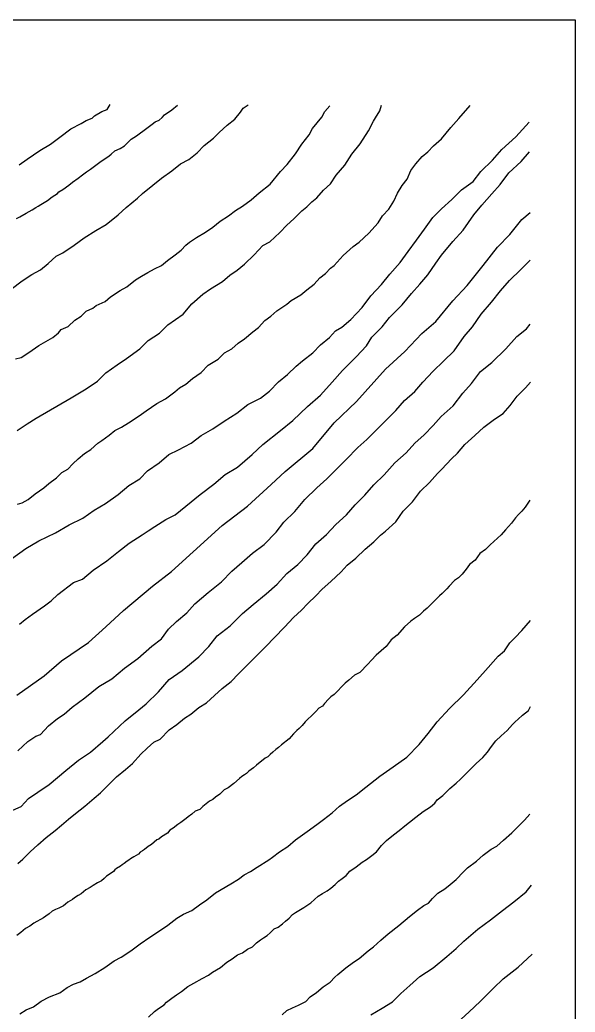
# Model space of a CAD drawing. Header units: millimetres. Extents: x 19067981 to 38137102, y 2652003 to 2652615.
# Drawn here: x 19068754.57 to 19068760.14, y 2652300.91 to 2652310.86 of the extents above; entities that cross this region are included whole.
import ezdxf

# ---------------------------------------------------------------- set-up
doc = ezdxf.new("R2010")
doc.units = ezdxf.units.MM

msp = doc.modelspace()

# ---------------------------------------------------------------- linework, layer by layer
for points in [[(19068731.6246, 2652310.8621), (19068760.1433, 2652310.8621), (19068760.1433, 2652290.6492), (19068731.6244, 2652290.6492), (19068731.6244, 2652310.862)], [(19068754.5315, 2652307.4603), (19068754.5865, 2652307.4741), (19068754.6643, 2652307.5243), (19068754.7641, 2652307.5951), (19068754.9067, 2652307.6766), (19068754.9607, 2652307.7218), (19068754.99, 2652307.7546), (19068755.0594, 2652307.7865), (19068755.126, 2652307.8494), (19068755.1877, 2652307.8905), (19068755.2396, 2652307.9409), (19068755.3055, 2652307.971), (19068755.341, 2652307.9972), (19068755.4305, 2652308.0372), (19068755.4845, 2652308.0834), (19068755.5793, 2652308.1469), (19068755.6461, 2652308.1844), (19068755.7325, 2652308.2532), (19068755.7944, 2652308.2895), (19068755.8577, 2652308.3266), (19068755.9233, 2652308.365), (19068755.9951, 2652308.3991), (19068756.0547, 2652308.4489), (19068756.1334, 2652308.5038), (19068756.1917, 2652308.553), (19068756.2385, 2652308.6018), (19068756.2755, 2652308.6321), (19068756.3459, 2652308.6793), (19068756.4346, 2652308.731), (19068756.5092, 2652308.7818), (19068756.5837, 2652308.8419), (19068756.6676, 2652308.896), (19068756.7365, 2652308.951), (19068756.8066, 2652308.9945), (19068756.894, 2652309.0571), (19068756.9759, 2652309.1267), (19068757.086, 2652309.213), (19068757.1869, 2652309.3391), (19068757.2568, 2652309.411), (19068757.3382, 2652309.5193), (19068757.403, 2652309.6163), (19068757.4756, 2652309.7077), (19068757.5106, 2652309.7734), (19068757.5553, 2652309.8294), (19068757.6017, 2652309.8874), (19068757.6336, 2652309.9422), (19068757.6819, 2652310.0002)], [(19068754.5412, 2652308.8685), (19068754.5757, 2652308.8874), (19068754.6385, 2652308.9218), (19068754.6969, 2652308.9567), (19068754.7347, 2652308.9794), (19068754.7573, 2652308.9929), (19068754.7855, 2652309.0098), (19068754.8514, 2652309.0493), (19068754.8992, 2652309.087), (19068754.9506, 2652309.1183), (19068754.966, 2652309.1383), (19068755.0063, 2652309.1606), (19068755.065, 2652309.2046), (19068755.103, 2652309.2331), (19068755.1584, 2652309.2745), (19068755.2026, 2652309.3076), (19068755.242, 2652309.3362), (19068755.2823, 2652309.3653), (19068755.336, 2652309.4041), (19068755.3902, 2652309.4433), (19068755.4551, 2652309.4872), (19068755.4697, 2652309.4985), (19068755.4884, 2652309.5145), (19068755.5269, 2652309.5474), (19068755.5795, 2652309.5727), (19068755.6222, 2652309.598), (19068755.6489, 2652309.6247), (19068755.6903, 2652309.666), (19068755.7163, 2652309.6833), (19068755.743, 2652309.6993), (19068755.8486, 2652309.7751), (19068755.9007, 2652309.8165), (19068755.9304, 2652309.8401), (19068755.9701, 2652309.8558), (19068756.0008, 2652309.8831), (19068756.0255, 2652309.9078), (19068756.0998, 2652309.9603), (19068756.1546, 2652310.0076)], [(19068754.5485, 2652306.7411), (19068754.6484, 2652306.8078), (19068754.7384, 2652306.8666), (19068755.0888, 2652307.0717), (19068755.2405, 2652307.1605), (19068755.3516, 2652307.2388), (19068755.4364, 2652307.3206), (19068755.5505, 2652307.3997), (19068755.6449, 2652307.465), (19068755.7765, 2652307.5622), (19068755.8604, 2652307.6467), (19068755.9748, 2652307.7186), (19068756.0597, 2652307.8014), (19068756.2106, 2652307.9078), (19068756.2984, 2652308.0145), (19068756.4083, 2652308.1084), (19068756.4876, 2652308.1639), (19068756.6063, 2652308.2372), (19068756.6787, 2652308.2997), (19068756.7539, 2652308.3509), (19068756.827, 2652308.4099), (19068756.9256, 2652308.5042), (19068757.0127, 2652308.5977), (19068757.0804, 2652308.6365), (19068757.1828, 2652308.73), (19068757.2533, 2652308.8017), (19068757.3233, 2652308.8654), (19068757.4012, 2652308.9461), (19068757.4518, 2652308.9865), (19068757.5033, 2652309.0372), (19068757.5511, 2652309.0761), (19068757.6212, 2652309.1536), (19068757.6892, 2652309.2173), (19068757.7457, 2652309.303), (19068757.8344, 2652309.4057), (19068757.9029, 2652309.5156), (19068757.9885, 2652309.6181), (19068758.0704, 2652309.7483), (19068758.1223, 2652309.8458), (19068758.1427, 2652309.8799), (19068758.1835, 2652309.9481), (19068758.2029, 2652310.0071)], [(19068754.5499, 2652306.0042), (19068754.598, 2652306.0164), (19068754.6561, 2652306.051), (19068754.7287, 2652306.1071), (19068754.8159, 2652306.1678), (19068754.865, 2652306.2114), (19068754.941, 2652306.2677), (19068754.9944, 2652306.3212), (19068755.056, 2652306.3545), (19068755.1072, 2652306.4069), (19068755.1579, 2652306.4589), (19068755.2223, 2652306.513), (19068755.2878, 2652306.5502), (19068755.3547, 2652306.6164), (19068755.3964, 2652306.6419), (19068755.4684, 2652306.697), (19068755.5285, 2652306.7429), (19068755.5943, 2652306.7761), (19068755.6633, 2652306.8202), (19068755.7703, 2652306.8888), (19068755.8396, 2652306.9409), (19068755.9482, 2652307.0135), (19068756.0337, 2652307.0612), (19068756.1279, 2652307.1307), (19068756.1744, 2652307.1715), (19068756.239, 2652307.2066), (19068756.3042, 2652307.264), (19068756.3918, 2652307.3243), (19068756.4639, 2652307.3986), (19068756.5615, 2652307.4571), (19068756.6271, 2652307.5206), (19068756.7, 2652307.5601), (19068756.7633, 2652307.6177), (19068756.8286, 2652307.6608), (19068756.9093, 2652307.7332), (19068756.9667, 2652307.7772), (19068757.0322, 2652307.8461), (19068757.0913, 2652307.891), (19068757.1507, 2652307.9438), (19068757.2531, 2652308.0092), (19068757.2948, 2652308.0473), (19068757.3907, 2652308.1045), (19068757.4523, 2652308.1534), (19068757.5255, 2652308.2116), (19068757.5813, 2652308.2732), (19068757.6391, 2652308.3177), (19068757.6898, 2652308.3714), (19068757.7276, 2652308.3983), (19068757.8158, 2652308.4991), (19068757.9178, 2652308.5894), (19068757.9772, 2652308.6327), (19068758.0741, 2652308.7231), (19068758.167, 2652308.8269), (19068758.2108, 2652308.8945), (19068758.2755, 2652308.9623), (19068758.3241, 2652309.0429), (19068758.3615, 2652309.1229), (19068758.4071, 2652309.1987), (19068758.457, 2652309.2645), (19068758.4956, 2652309.3499), (19068758.546, 2652309.4169), (19068758.6098, 2652309.4914), (19068758.6645, 2652309.5363), (19068758.7235, 2652309.5978), (19068758.8026, 2652309.6692), (19068758.8972, 2652309.7831), (19068758.9784, 2652309.8709), (19068759.0904, 2652310.0041)], [(19068754.5679, 2652309.4086), (19068754.649, 2652309.465), (19068754.7749, 2652309.5525), (19068754.882, 2652309.6136), (19068754.9736, 2652309.6837), (19068755.0866, 2652309.7701), (19068755.1896, 2652309.8238), (19068755.2383, 2652309.8514), (19068755.2996, 2652309.8772), (19068755.3224, 2652309.8989), (19068755.3966, 2652309.9418), (19068755.4483, 2652309.9629), (19068755.4796, 2652310.0133)], [(19068754.4889, 2652305.4558), (19068754.6327, 2652305.557), (19068754.766, 2652305.635), (19068754.9303, 2652305.7169), (19068755.0687, 2652305.7971), (19068755.2075, 2652305.8643), (19068755.3208, 2652305.9444), (19068755.4327, 2652306.0091), (19068755.5596, 2652306.1008), (19068755.6671, 2652306.1912), (19068755.7784, 2652306.2586), (19068755.8543, 2652306.3372), (19068755.9706, 2652306.4181), (19068756.0687, 2652306.5016), (19068756.1659, 2652306.5487), (19068756.2932, 2652306.6149), (19068756.3929, 2652306.6917), (19068756.5084, 2652306.7579), (19068756.6218, 2652306.8366), (19068756.7495, 2652306.9149), (19068756.8614, 2652307.0024), (19068756.9868, 2652307.0669), (19068757.0796, 2652307.136), (19068757.1679, 2652307.2293), (19068757.258, 2652307.3027), (19068757.3441, 2652307.3887), (19068757.4103, 2652307.4416), (19068757.5122, 2652307.523), (19068757.5911, 2652307.6002), (19068757.6787, 2652307.6744), (19068757.7413, 2652307.7413), (19068757.804, 2652307.7778), (19068757.8938, 2652307.855), (19068758.0079, 2652307.9778), (19068758.095, 2652308.0938), (19068758.201, 2652308.207), (19068758.2835, 2652308.3111), (19068758.3873, 2652308.428), (19068758.4684, 2652308.5381), (19068758.5531, 2652308.6531), (19068758.6331, 2652308.7618), (19068758.7174, 2652308.8782), (19068758.8014, 2652308.9662), (19068758.9082, 2652309.0588), (19068759.004, 2652309.1578), (19068759.1189, 2652309.2416), (19068759.1984, 2652309.3409), (19068759.3143, 2652309.4552), (19068759.4086, 2652309.5608), (19068759.5485, 2652309.6872), (19068759.6833, 2652309.8342)], [(19068754.5448, 2652304.0872), (19068754.8196, 2652304.2805), (19068754.9906, 2652304.4302), (19068755.2623, 2652304.6141), (19068755.437, 2652304.7725), (19068755.6137, 2652304.9349), (19068755.9032, 2652305.1792), (19068756.0936, 2652305.3266), (19068756.312, 2652305.5251), (19068756.6021, 2652305.7887), (19068756.8571, 2652305.9843), (19068757.0942, 2652306.2009), (19068757.2359, 2652306.3306), (19068757.512, 2652306.5619), (19068757.7261, 2652306.8207), (19068757.9513, 2652307.0317), (19068758.2405, 2652307.3591), (19068758.4354, 2652307.534), (19068758.6059, 2652307.7157), (19068758.7459, 2652307.8364), (19068758.9154, 2652308.0443), (19068759.0618, 2652308.1968), (19068759.2211, 2652308.3973), (19068759.3649, 2652308.5802), (19068759.4871, 2652308.7073), (19068759.6083, 2652308.8583), (19068759.6935, 2652308.9294)], [(19068754.5553, 2652303.5288), (19068754.6532, 2652303.622), (19068754.7336, 2652303.6753), (19068754.7812, 2652303.6926), (19068754.8617, 2652303.7811), (19068754.9514, 2652303.8539), (19068755.0179, 2652303.8965), (19068755.0992, 2652303.9654), (19068755.2273, 2652304.0605), (19068755.3671, 2652304.1757), (19068755.4977, 2652304.2511), (19068755.6226, 2652304.3565), (19068755.7581, 2652304.4541), (19068755.8978, 2652304.5784), (19068755.9955, 2652304.653), (19068756.0661, 2652304.7506), (19068756.1444, 2652304.8264), (19068756.2486, 2652304.9133), (19068756.3308, 2652305.0032), (19068756.4614, 2652305.1172), (19068756.5979, 2652305.2234), (19068756.6998, 2652305.3325), (19068756.7991, 2652305.4186), (19068756.9074, 2652305.5125), (19068757.0235, 2652305.5995), (19068757.1435, 2652305.7229), (19068757.2231, 2652305.823), (19068757.3308, 2652305.93), (19068757.4318, 2652306.0488), (19068757.5518, 2652306.1674), (19068757.6536, 2652306.2559), (19068757.8468, 2652306.4524), (19068757.9654, 2652306.5731), (19068758.0555, 2652306.6505), (19068758.1458, 2652306.7415), (19068758.243, 2652306.8395), (19068758.3452, 2652306.9424), (19068758.4319, 2652307.0435), (19068758.5345, 2652307.1345), (19068758.6158, 2652307.2288), (19068758.7187, 2652307.3383), (19068758.8229, 2652307.4383), (19068758.9293, 2652307.5404), (19068759.0318, 2652307.6849), (19068759.1148, 2652307.7838), (19068759.201, 2652307.9084), (19068759.3029, 2652308.031), (19068759.3961, 2652308.1432), (19068759.4844, 2652308.2481), (19068759.6002, 2652308.3571), (19068759.6938, 2652308.4498)], [(19068754.505, 2652302.9349), (19068754.5861, 2652302.9716), (19068754.6596, 2652303.0494), (19068754.7559, 2652303.1149), (19068754.8694, 2652303.1922), (19068755.0343, 2652303.3304), (19068755.1609, 2652303.4365), (19068755.2813, 2652303.517), (19068755.4065, 2652303.6236), (19068755.4585, 2652303.6679), (19068755.6289, 2652303.8287), (19068755.7672, 2652303.9406), (19068755.8413, 2652304.0005), (19068755.9643, 2652304.1219), (19068756.0729, 2652304.244), (19068756.2024, 2652304.3357), (19068756.3707, 2652304.4716), (19068756.4704, 2652304.5764), (19068756.5537, 2652304.6808), (19068756.684, 2652304.783), (19068756.8068, 2652304.9067), (19068756.9144, 2652304.9967), (19068757.0433, 2652305.1045), (19068757.1561, 2652305.1998), (19068757.2524, 2652305.3062), (19068757.3627, 2652305.397), (19068757.4554, 2652305.4958), (19068757.5424, 2652305.6039), (19068757.6509, 2652305.6983), (19068757.7428, 2652305.7979), (19068757.8515, 2652305.8954), (19068757.9372, 2652305.9968), (19068758.0352, 2652306.0946), (19068758.1245, 2652306.1976), (19068758.2278, 2652306.2972), (19068758.3356, 2652306.4164), (19068758.4485, 2652306.5178), (19068758.5342, 2652306.6139), (19068758.6289, 2652306.6984), (19068758.7181, 2652306.7919), (19068758.8013, 2652306.8819), (19068758.9196, 2652306.9908), (19068759.0158, 2652307.1175), (19068759.1053, 2652307.2142), (19068759.1954, 2652307.3339), (19068759.3074, 2652307.4239), (19068759.4467, 2652307.5607), (19068759.557, 2652307.6848), (19068759.6543, 2652307.7614), (19068759.6928, 2652307.8077)], [(19068754.5553, 2652302.3973), (19068754.6033, 2652302.4434), (19068754.6763, 2652302.5151), (19068754.7539, 2652302.5846), (19068754.8375, 2652302.66), (19068754.9279, 2652302.7298), (19068754.9924, 2652302.7826), (19068755.0623, 2652302.8436), (19068755.1334, 2652302.8985), (19068755.2265, 2652302.9736), (19068755.3188, 2652303.0552), (19068755.3843, 2652303.1082), (19068755.4725, 2652303.1978), (19068755.5449, 2652303.2688), (19068755.6328, 2652303.3417), (19068755.7055, 2652303.4032), (19068755.7878, 2652303.496), (19068755.8509, 2652303.5562), (19068755.9189, 2652303.6142), (19068755.9801, 2652303.6466), (19068756.072, 2652303.7379), (19068756.1493, 2652303.7921), (19068756.2261, 2652303.8557), (19068756.2891, 2652303.8974), (19068756.3679, 2652303.9646), (19068756.4459, 2652304.0113), (19068756.5251, 2652304.0855), (19068756.6021, 2652304.155), (19068756.6926, 2652304.2242), (19068756.7662, 2652304.3021), (19068756.8625, 2652304.3998), (19068756.9305, 2652304.4665), (19068756.9991, 2652304.5331), (19068757.0428, 2652304.5768), (19068757.1296, 2652304.6656), (19068757.2276, 2652304.7697), (19068757.3201, 2652304.8673), (19068757.3974, 2652304.9396), (19068757.4624, 2652305.006), (19068757.5429, 2652305.0839), (19068757.6066, 2652305.1499), (19068757.6941, 2652305.2271), (19068757.7958, 2652305.3237), (19068757.8582, 2652305.3928), (19068757.9438, 2652305.4618), (19068758.0386, 2652305.5509), (19068758.1237, 2652305.6254), (19068758.1924, 2652305.6939), (19068758.2429, 2652305.7331), (19068758.3466, 2652305.8277), (19068758.4184, 2652305.9317), (19068758.5109, 2652306.0281), (19068758.5914, 2652306.1322), (19068758.6819, 2652306.2192), (19068758.763, 2652306.3114), (19068758.8075, 2652306.3554), (19068758.9042, 2652306.457), (19068758.9622, 2652306.5162), (19068759.0366, 2652306.602), (19068759.1389, 2652306.693), (19068759.2275, 2652306.7753), (19068759.3343, 2652306.8561), (19068759.4204, 2652306.9134), (19068759.4928, 2652306.9938), (19068759.5616, 2652307.0883), (19068759.6458, 2652307.1699), (19068759.6946, 2652307.2283)], [(19068754.5743, 2652300.8892), (19068754.6391, 2652300.9294), (19068754.7118, 2652300.9618), (19068754.7877, 2652301.0163), (19068754.8718, 2652301.0617), (19068754.9745, 2652301.1011), (19068755.0472, 2652301.1548), (19068755.1112, 2652301.1864), (19068755.1783, 2652301.2124), (19068755.2423, 2652301.2471), (19068755.3295, 2652301.2934), (19068755.4259, 2652301.355), (19068755.5216, 2652301.4236), (19068755.5895, 2652301.4599), (19068755.687, 2652301.5235), (19068755.7802, 2652301.5913), (19068755.879, 2652301.6584), (19068755.9962, 2652301.7378), (19068756.0579, 2652301.7804), (19068756.1503, 2652301.8498), (19068756.2159, 2652301.8885), (19068756.2984, 2652301.9284), (19068756.3774, 2652301.9828), (19068756.4485, 2652302.0326), (19068756.5362, 2652302.1028), (19068756.689, 2652302.1933), (19068756.7665, 2652302.2398), (19068756.8234, 2652302.284), (19068756.8866, 2652302.3187), (19068756.9553, 2652302.3605), (19068757.0701, 2652302.436), (19068757.1065, 2652302.4636), (19068757.1799, 2652302.5149), (19068757.2629, 2652302.5678), (19068757.3397, 2652302.6354), (19068757.4567, 2652302.719), (19068757.5539, 2652302.7885), (19068757.6194, 2652302.839), (19068757.7075, 2652302.9058), (19068757.7794, 2652302.9745), (19068757.8608, 2652303.0313), (19068757.9485, 2652303.0873), (19068758.0431, 2652303.1652), (19068758.1847, 2652303.2732), (19068758.3173, 2652303.3683), (19068758.4557, 2652303.4642), (19068758.5792, 2652303.5928), (19068758.6694, 2652303.7033), (19068758.761, 2652303.8185), (19068758.8833, 2652303.9522), (19068759.0223, 2652304.091), (19068759.1604, 2652304.2423), (19068759.2711, 2652304.3631), (19068759.3728, 2652304.4788), (19068759.4349, 2652304.5323), (19068759.4877, 2652304.6133), (19068759.5418, 2652304.666), (19068759.61, 2652304.7367), (19068759.695, 2652304.8357)], [(19068755.8639, 2652300.8562), (19068755.9256, 2652300.9125), (19068755.9661, 2652300.9433), (19068756.0207, 2652300.982), (19068756.0436, 2652301.0075), (19068756.0995, 2652301.0468), (19068756.1462, 2652301.0794), (19068756.1955, 2652301.1128), (19068756.2599, 2652301.163), (19068756.3207, 2652301.199), (19068756.4035, 2652301.2457), (19068756.4662, 2652301.2795), (19068756.5077, 2652301.3085), (19068756.5878, 2652301.3561), (19068756.6486, 2652301.4089), (19068756.7024, 2652301.4414), (19068756.7564, 2652301.4807), (19068756.8066, 2652301.501), (19068756.8577, 2652301.5406), (19068756.9062, 2652301.5626), (19068756.9467, 2652301.6013), (19068756.9881, 2652301.633), (19068757.019, 2652301.6532), (19068757.0551, 2652301.677), (19068757.0859, 2652301.7025), (19068757.1233, 2652301.7418), (19068757.1656, 2652301.7594), (19068757.2096, 2652301.7928), (19068757.2378, 2652301.8192), (19068757.274, 2652301.85), (19068757.3083, 2652301.8852), (19068757.3374, 2652301.9055), (19068757.3726, 2652301.9283), (19068757.4229, 2652301.9574), (19068757.4511, 2652301.9759), (19068757.4929, 2652302.0046), (19068757.5299, 2652302.038), (19068757.5651, 2652302.0723), (19068757.6092, 2652302.097), (19068757.655, 2652302.1251), (19068757.6938, 2652302.1524), (19068757.7361, 2652302.1876), (19068757.7705, 2652302.2202), (19068757.8066, 2652302.2483), (19068757.8465, 2652302.278), (19068757.8853, 2652302.3203), (19068757.9478, 2652302.366), (19068758.006, 2652302.4118), (19068758.0492, 2652302.4399), (19068758.1056, 2652302.4787), (19068758.1505, 2652302.5156), (19068758.2008, 2652302.5777), (19068758.251, 2652302.6287), (19068758.3224, 2652302.6859), (19068758.3797, 2652302.7299), (19068758.4347, 2652302.7754), (19068758.4832, 2652302.8141), (19068758.5466, 2652302.8643), (19068758.6207, 2652302.9189), (19068758.692, 2652302.9655), (19068758.7352, 2652303.0051), (19068758.7599, 2652303.0377), (19068758.8174, 2652303.0823), (19068758.8879, 2652303.1492), (19068758.9487, 2652303.2046), (19068758.9919, 2652303.246), (19068759.095, 2652303.3445), (19068759.1499, 2652303.4014), (19068759.2186, 2652303.4612), (19068759.2635, 2652303.5166), (19068759.3041, 2652303.573), (19068759.3483, 2652303.6289), (19068759.402, 2652303.68), (19068759.4629, 2652303.7319), (19068759.5148, 2652303.7926), (19068759.543, 2652303.819), (19068759.5723, 2652303.8468), (19068759.6155, 2652303.8864), (19068759.6763, 2652303.9331), (19068759.6948, 2652303.9744)], [(19068757.2061, 2652300.8807), (19068757.2534, 2652300.9232), (19068757.3084, 2652300.9491), (19068757.3678, 2652300.9788), (19068757.4415, 2652301.0146), (19068757.4854, 2652301.0618), (19068757.5505, 2652301.1053), (19068757.6167, 2652301.162), (19068757.6863, 2652301.2066), (19068757.7316, 2652301.2572), (19068757.7627, 2652301.2862), (19068757.8439, 2652301.3514), (19068757.9189, 2652301.4101), (19068757.9784, 2652301.4466), (19068758.0679, 2652301.5209), (19068758.1215, 2652301.564), (19068758.1952, 2652301.6293), (19068758.2697, 2652301.6939), (19068758.3749, 2652301.776), (19068758.4812, 2652301.8669), (19068758.5623, 2652301.9315), (19068758.6269, 2652301.9763), (19068758.6722, 2652302), (19068758.7116, 2652302.0481), (19068758.7675, 2652302.1017), (19068758.8377, 2652302.1444), (19068758.8903, 2652302.1882), (19068758.9505, 2652302.2386), (19068759.0251, 2652302.3152), (19068759.0625, 2652302.3541), (19068759.1524, 2652302.423), (19068759.2225, 2652302.4832), (19068759.3003, 2652302.5423), (19068759.3588, 2652302.5724), (19068759.4245, 2652302.6326), (19068759.5089, 2652302.707), (19068759.5626, 2652302.7607), (19068759.6349, 2652302.834), (19068759.6875, 2652302.892)], [(19068758.0953, 2652300.8807), (19068758.2074, 2652300.946), (19068758.3121, 2652301.0113), (19068758.3943, 2652301.0952), (19068758.4863, 2652301.1749), (19068758.5872, 2652301.2645), (19068758.718, 2652301.3503), (19068758.8581, 2652301.466), (19068758.9516, 2652301.5462), (19068759.0263, 2652301.619), (19068759.1668, 2652301.7396), (19068759.2957, 2652301.8347), (19068759.4134, 2652301.928), (19068759.5293, 2652302.0139), (19068759.6526, 2652302.1146), (19068759.7049, 2652302.1799)]]:
    msp.add_lwpolyline(points)
at = {"color": 61}
for points in [[(19068754.4872, 2652308.1595), (19068754.5978, 2652308.2444), (19068754.6947, 2652308.3067), (19068754.7819, 2652308.3539), (19068754.858, 2652308.4165), (19068754.9393, 2652308.4909), (19068755.0051, 2652308.5235), (19068755.1192, 2652308.6011), (19068755.2205, 2652308.674), (19068755.3355, 2652308.7488), (19068755.4402, 2652308.8081), (19068755.5602, 2652308.9046), (19068755.6415, 2652308.979), (19068755.7556, 2652309.0742), (19068755.8028, 2652309.1209), (19068755.9091, 2652309.2048), (19068755.9953, 2652309.2729), (19068756.0987, 2652309.3467), (19068756.1839, 2652309.4191), (19068756.2686, 2652309.461), (19068756.3516, 2652309.5279), (19068756.4237, 2652309.6028), (19068756.5178, 2652309.6766), (19068756.5747, 2652309.7306), (19068756.6521, 2652309.8039), (19068756.7292, 2652309.8667), (19068756.7882, 2652309.9347), (19068756.8149, 2652309.9761), (19068756.8638, 2652310.009)], [(19068754.572, 2652304.7986), (19068754.6275, 2652304.8472), (19068754.7019, 2652304.9003), (19068754.82, 2652304.9845), (19068754.8895, 2652305.0341), (19068754.9568, 2652305.0957), (19068755.1121, 2652305.2162), (19068755.2041, 2652305.2511), (19068755.3082, 2652305.3414), (19068755.4474, 2652305.436), (19068755.5637, 2652305.5278), (19068755.6695, 2652305.6114), (19068755.8018, 2652305.6968), (19068755.8613, 2652305.7352), (19068755.929, 2652305.7789), (19068756.0379, 2652305.8492), (19068756.1327, 2652305.8953), (19068756.2398, 2652305.9834), (19068756.384, 2652306.1018), (19068756.519, 2652306.2024), (19068756.6331, 2652306.3), (19068756.757, 2652306.3744), (19068756.9047, 2652306.5024), (19068757.0126, 2652306.6033), (19068757.1891, 2652306.7435), (19068757.3122, 2652306.843), (19068757.46, 2652306.9846), (19068757.5907, 2652307.0969), (19068757.7079, 2652307.2288), (19068757.8113, 2652307.3449), (19068757.9482, 2652307.4798), (19068758.0508, 2652307.5914), (19068758.1056, 2652307.6784), (19068758.2067, 2652307.7816), (19068758.2827, 2652307.875), (19068758.4091, 2652308.0045), (19068758.5026, 2652308.1153), (19068758.5848, 2652308.2099), (19068758.667, 2652308.3045), (19068758.746, 2652308.4198), (19068758.8028, 2652308.5028), (19068758.9156, 2652308.6389), (19068759.0199, 2652308.7515), (19068759.1256, 2652308.9048), (19068759.207, 2652309.0041), (19068759.3081, 2652309.1172), (19068759.3921, 2652309.2112), (19068759.4769, 2652309.327), (19068759.6033, 2652309.4421), (19068759.6861, 2652309.5363)], [(19068759.6903, 2652306.0437), (19068759.6416, 2652305.9739), (19068759.6074, 2652305.9317), (19068759.5765, 2652305.8992), (19068759.5456, 2652305.8667), (19068759.5066, 2652305.8131), (19068759.4757, 2652305.779), (19068759.4448, 2652305.7465), (19068759.4025, 2652305.6962), (19068759.3651, 2652305.6637), (19068759.2919, 2652305.5961), (19068759.2448, 2652305.549), (19068759.1862, 2652305.5084), (19068759.1391, 2652305.4402), (19068759.0854, 2652305.3996), (19068759.0512, 2652305.3509), (19068759.0106, 2652305.3017), (19068758.9747, 2652305.2639), (19068758.9336, 2652305.2389), (19068758.8791, 2652305.18), (19068758.8567, 2652305.1531), (19068758.8087, 2652305.1063), (19068758.7818, 2652305.0846), (19068758.732, 2652305.0328), (19068758.698, 2652305.0009), (19068758.6589, 2652304.9608), (19068758.6218, 2652304.9299), (19068758.5826, 2652304.8908), (19068758.5332, 2652304.8569), (19068758.4961, 2652304.8301), (19068758.432, 2652304.7729), (19068758.3588, 2652304.6896), (19068758.2991, 2652304.6412), (19068758.2465, 2652304.5764), (19068758.1465, 2652304.4895), (19068758.1012, 2652304.4381), (19068758.063, 2652304.3979), (19068757.9825, 2652304.3143), (19068757.931, 2652304.2865), (19068757.8743, 2652304.2361), (19068757.8382, 2652304.2062), (19068757.7256, 2652304.0925), (19068757.6927, 2652304.0709), (19068757.67, 2652304.0462), (19068757.6298, 2652304.004), (19068757.6082, 2652303.9762), (19068757.5731, 2652303.9566), (19068757.5443, 2652303.9227), (19068757.5268, 2652303.9062), (19068757.4359, 2652303.8203), (19068757.405, 2652303.7822), (19068757.3741, 2652303.7524), (19068757.3514, 2652303.7328), (19068757.3339, 2652303.7164), (19068757.3174, 2652303.6979), (19068757.2968, 2652303.6711), (19068757.2742, 2652303.6505), (19068757.1997, 2652303.5902), (19068757.1667, 2652303.5624), (19068757.1399, 2652303.5429), (19068757.1121, 2652303.5151), (19068757.0833, 2652303.4904), (19068757.0616, 2652303.4698), (19068757.0348, 2652303.4544), (19068756.9471, 2652303.3841), (19068756.9172, 2652303.3594), (19068756.8698, 2652303.3254), (19068756.8482, 2652303.3028), (19068756.8286, 2652303.2884), (19068756.7997, 2652303.2709), (19068756.7781, 2652303.2513), (19068756.7202, 2652303.1995), (19068756.6645, 2652303.1583), (19068756.6233, 2652303.1367), (19068756.5811, 2652303.0955), (19068756.5378, 2652303.0636), (19068756.51, 2652303.04), (19068756.477, 2652303.0235), (19068756.4087, 2652302.9715), (19068756.3778, 2652302.9406), (19068756.3335, 2652302.9221), (19068756.2985, 2652302.8943), (19068756.2635, 2652302.8676), (19068756.2418, 2652302.8501), (19068756.1881, 2652302.8106), (19068756.1582, 2652302.789), (19068756.1128, 2652302.753), (19068756.0799, 2652302.7314), (19068756.0551, 2652302.7026), (19068755.9944, 2652302.6645), (19068755.9694, 2652302.6414), (19068755.9478, 2652302.6373), (19068755.8952, 2652302.5889), (19068755.8622, 2652302.5704), (19068755.8231, 2652302.5395), (19068755.8035, 2652302.5261), (19068755.7808, 2652302.5107), (19068755.7628, 2652302.492), (19068755.7409, 2652302.479), (19068755.7176, 2652302.466), (19068755.6832, 2652302.4461), (19068755.6662, 2652302.4313), (19068755.6508, 2652302.4214), (19068755.6217, 2652302.3989), (19068755.6012, 2652302.385), (19068755.584, 2652302.3707), (19068755.5443, 2652302.3478), (19068755.5274, 2652302.3334), (19068755.5119, 2652302.3187), (19068755.4893, 2652302.3011), (19068755.4416, 2652302.2701), (19068755.4199, 2652302.2488), (19068755.392, 2652302.223), (19068755.3521, 2652302.2051), (19068755.3091, 2652302.1768), (19068755.2807, 2652302.159), (19068755.2346, 2652302.1328), (19068755.1905, 2652302.0941), (19068755.158, 2652302.0773), (19068755.1233, 2652302.0532), (19068755.1023, 2652302.0385), (19068755.0551, 2652302.0092), (19068755.032, 2652301.9893), (19068755.0117, 2652301.9744), (19068754.966, 2652301.952), (19068754.9303, 2652301.9374), (19068754.8979, 2652301.9216), (19068754.8674, 2652301.8925), (19068754.8337, 2652301.8693), (19068754.8125, 2652301.8548), (19068754.7156, 2652301.7984), (19068754.6746, 2652301.7693), (19068754.6322, 2652301.7448), (19068754.5846, 2652301.7078), (19068754.5429, 2652301.6767)], [(19068758.9612, 2652300.7989), (19068759.0818, 2652300.9097), (19068759.1908, 2652301.0127), (19068759.3238, 2652301.1479), (19068759.4231, 2652301.2412), (19068759.571, 2652301.3598), (19068759.7112, 2652301.4881)]]:
    msp.add_lwpolyline(points, dxfattribs=at)

doc.saveas('drawing.dxf')
